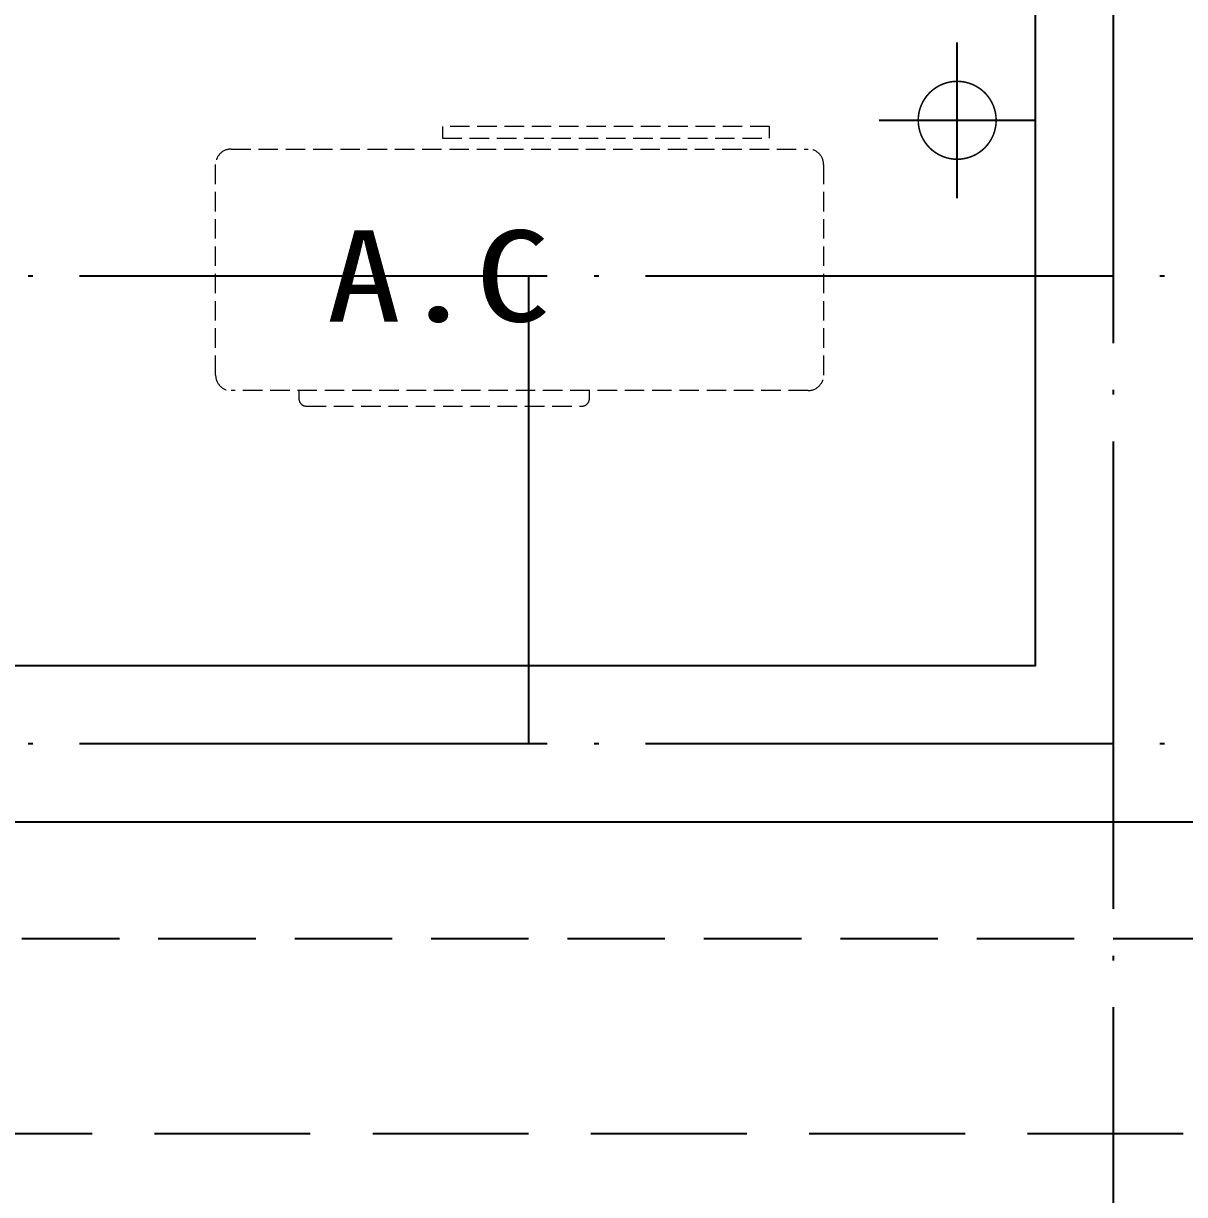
# Model space of a CAD drawing. Extents: x 27938 to 1507990, y 110129 to 923079.
# Drawn here: x 842219 to 843708, y 208829 to 210331 of the extents above; entities that cross this region are included whole.
import ezdxf

# ---------------------------------------------------------------- set-up
doc = ezdxf.new("R2010")
doc.units = 0
doc.header["$LTSCALE"] = 1000
doc.header["$MEASUREMENT"] = 0
for name, pattern in [('#P_--_20B1_001_t3$0$DASH', [0.35, 0.25, -0.1]), ('__DASH', [0.35, 0.25, -0.1]), ('DASH', [0.35, 0.25, -0.1]), ('DOTE', [2.42, 2, -0.2, 0.02, -0.2])]:
    doc.linetypes.add(name, pattern=pattern)
for name, color, linetype in [('----建筑底图', 8, 'Continuous'), ('DOTE', 1, 'Continuous'), ('ROOF', 4, 'Continuous'), ('机电标识类', 1, 'Continuous'), ('看线', 251, 'Continuous')]:
    doc.layers.add(name, color=color, linetype=linetype)
doc.layers.add('平面-空调预留孔', color=173, linetype='Continuous', lineweight=15)
doc.layers.add('空调', color=76, linetype='Continuous', lineweight=13)
doc.styles.add('黑体', font='simhei.ttf')

# ---------------------------------------------------------------- blocks, each defined once
blk = doc.blocks.new('gsergvr')
at = {"layer": '平面-空调预留孔', "linetype": 'DASH', "ltscale": 0.1}
for p, q in [((34075.4, 17176.2), (34075.4, 17166.2)), ((34448.2, 17166.2), (34448.2, 17176.2)), ((34085.4, 17156.2), (34438.2, 17156.2))]:
    blk.add_line(p, q, dxfattribs=at)
blk.add_lwpolyline([(34679.3, 17515.3), (34259.5, 17515.3), (34259.5, 17500.2), (34679.3, 17500.2)], close=True, dxfattribs=at)
blk.add_lwpolyline([(34728.6, 17176.2), (33988.6, 17176.2, -0.414214), (33968.6, 17196.2), (33968.6, 17466.2, -0.414214), (33988.6, 17486.2), (34728.6, 17486.2, -0.414214), (34748.6, 17466.2), (34748.6, 17196.2, -0.414214)], format="xyb", close=True, dxfattribs=at)
for centre, start, end in [((34085.4, 17166.2), 180, 270), ((34438.2, 17166.2), 270, 0)]:
    blk.add_arc(centre, 10, start, end, dxfattribs=at)
at = {"layer": '平面-空调预留孔', "color": 251, "linetype": 'DASH', "ltscale": 0.1, "true_color": 0x636466, "style": '黑体', "width": 1.2}
blk.add_text('A.C', height=117.05, dxfattribs=at).set_placement((34110.9, 17264.8))
blk = doc.blocks.new('rtyryrtyeeretee')
at = {"layer": '平面-空调预留孔'}
blk.add_blockref('gsergvr', (635673.5, 326705.8), dxfattribs=at)
blk = doc.blocks.new('GGDGDGDG')
at = {"layer": '机电标识类', "color": 250, "linetype": 'DASH', "ltscale": 400}
for p, q in [((704092.5, 766289.8), (704092.5, 766489.8)), ((704192.5, 766389.8), (703992.5, 766389.8))]:
    blk.add_line(p, q, dxfattribs=at)
at = {"layer": '空调', "color": 1, "linetype": 'DASH', "const_width": 2}
blk.add_lwpolyline([(704042.5, 766389.8, 0.999999), (704142.5, 766389.8, 0.999999), (704042.5, 766389.8)], format="xyb", dxfattribs=at)
blk = doc.blocks.new('A$C7FBD0C6F')
at = {"layer": 'DOTE', "color": 169, "linetype": 'DOTE', "ltscale": 0.3}
for p, q in [((30002.2, -20099.8), (30002.5, -31199.8)), ((66302.5, -28599.8), (12302.5, -28599.8)), ((29252.5, -28599.8), (29252.4, -29199.8)), ((66302.5, -29199.8), (12302.5, -29199.8))]:
    blk.add_line(p, q, dxfattribs=at)
at = {"layer": 'ROOF', "color": 8, "ltscale": 0.8}
for points in [[(24702.5, -18199.8), (24702.5, -16749.8), (28902.5, -16749.8), (28902.5, -18199.8), (28102.5, -18199.8), (28102.5, -20799.5), (30102.3, -20799.5), (30102.3, -20199.8), (34502.5, -20199.8), (34502.5, -22999.8), (36352.5, -22999.8), (36352.5, -27299.7), (29902.4, -27299.9), (29902.4, -29099.8), (23702.5, -29099.8), (23702.5, -27299.9), (17902.5, -27299.7), (17902.5, -22999.8), (19102.5, -22999.8), (19102.5, -20199.8), (20702.5, -20199.8), (20702.5, -22999.8), (25452.5, -22999.8)], [(17702.5, -29299.8), (36752.5, -29299.8), (36752.5, -27299.8), (37052.5, -27299.8)]]:
    blk.add_lwpolyline(points, dxfattribs=at)
at = {"layer": 'ROOF', "color": 8, "linetype": '__DASH', "ltscale": 0.8}
blk.add_lwpolyline([(18902.5, -22399.8), (16452.5, -22399.8), (16452.5, -29699.8), (37152.5, -29699.8), (37152.5, -28499.8), (39302.5, -28499.8)], dxfattribs=at)
at = {"layer": '看线', "color": 8, "linetype": '#P_--_20B1_001_t3$0$DASH', "ltscale": 0.5}
blk.add_lwpolyline([(17702.5, -27149.8), (16702.5, -27149.8), (16702.5, -29449.8), (36902.5, -29449.8), (36902.5, -28249.8), (39302.5, -28249.8)], dxfattribs=at)
at = {"color": 8, "xscale": -1}
blk.add_blockref('GGDGDGDG', (733894.9, -794789.6), dxfattribs=at)
at = {"color": 8}
blk.add_blockref('rtyryrtyeeretee', (-640791.1, -372628.7), dxfattribs=at)

msp = doc.modelspace()

# ---------------------------------------------------------------- block references
at = {"layer": '----建筑底图', "ltscale": 0.5}
msp.add_blockref('A$C7FBD0C6F', (813614.1, 238606.8), dxfattribs=at)

doc.saveas('drawing.dxf')
